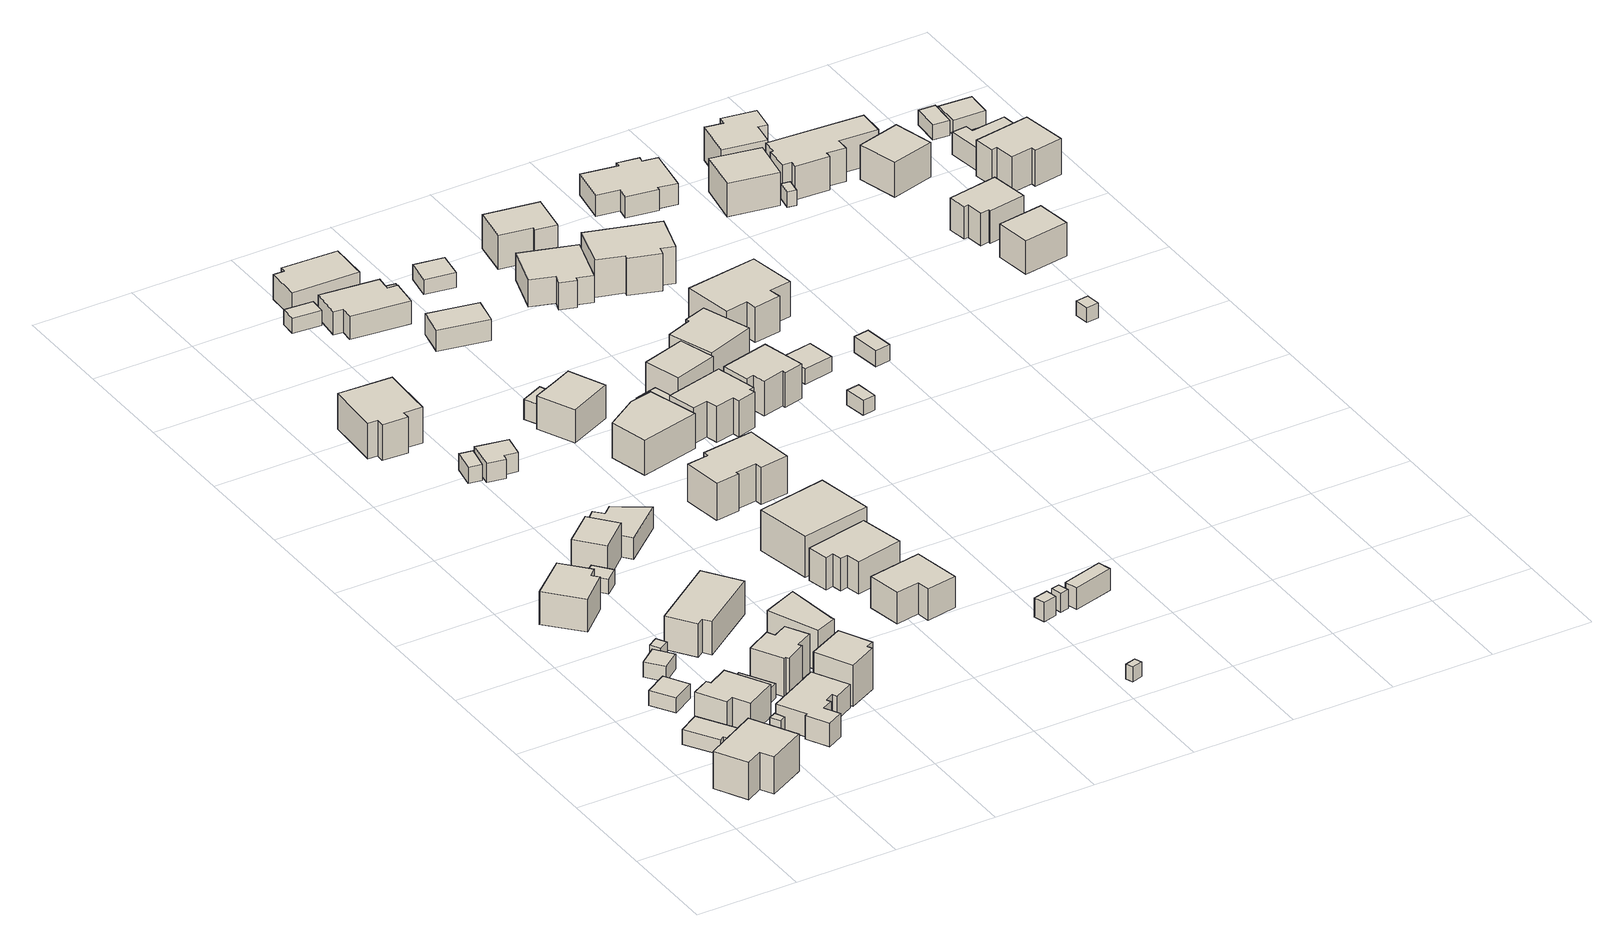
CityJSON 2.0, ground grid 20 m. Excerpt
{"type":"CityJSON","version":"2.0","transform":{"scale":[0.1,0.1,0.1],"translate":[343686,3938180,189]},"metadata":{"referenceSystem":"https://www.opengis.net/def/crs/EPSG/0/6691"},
"CityObjects":{
"building1":{"type":"Building","attributes":{"usage":"411","measuredHeight":9.2,"storeysAboveGround":2,"BuildingIDAttribute.prefecture":"14","BuildingIDAttribute.city":"14151","BuildingDetailAttribute.totalFloorArea":157.25,"BuildingDetailAttribute.buildingFootprintArea":78.62,"BuildingDetailAttribute.buildingStructureType":"601","BuildingDetailAttribute.buildingStructureOrgType":"1","BuildingDetailAttribute.orgUsage":"10","BuildingDetailAttribute.surveyYear":2015},"geometry":[{"type":"Solid","lod":"1","boundaries":[[[[0,1,2,3,4,5]],[[4,6,7,5]],[[3,8,6,4]],[[2,9,8,3]],[[1,10,9,2]],[[0,11,10,1]],[[5,7,11,0]],[[6,8,9,10,11,7]]]]}]},
"building2":{"type":"Building","attributes":{"usage":"411","storeysAboveGround":2,"BuildingIDAttribute.prefecture":"14","BuildingIDAttribute.city":"14151","BuildingDetailAttribute.totalFloorArea":71.81,"BuildingDetailAttribute.buildingFootprintArea":35.9,"BuildingDetailAttribute.buildingStructureType":"601","BuildingDetailAttribute.buildingStructureOrgType":"1","BuildingDetailAttribute.orgUsage":"10","BuildingDetailAttribute.surveyYear":2015},"geometry":[{"type":"Solid","lod":"1","boundaries":[[[[12,13,14,15,16,17]],[[16,18,19,17]],[[15,20,18,16]],[[14,21,20,15]],[[13,22,21,14]],[[12,23,22,13]],[[17,19,23,12]],[[18,20,21,22,23,19]]]]}]},
"building3":{"type":"Building","attributes":{"BuildingIDAttribute.prefecture":"14","BuildingIDAttribute.city":"14151","BuildingDetailAttribute.surveyYear":2015},"geometry":[{"type":"Solid","lod":"1","boundaries":[[[[24,25,26,27]],[[26,28,29,27]],[[25,30,28,26]],[[24,31,30,25]],[[27,29,31,24]],[[28,30,31,29]]]]}]},
"building4":{"type":"Building","attributes":{"usage":"411","measuredHeight":8.4,"storeysAboveGround":2,"BuildingIDAttribute.prefecture":"14","BuildingIDAttribute.city":"14151","BuildingDetailAttribute.totalFloorArea":107.86,"BuildingDetailAttribute.buildingFootprintArea":53.93,"BuildingDetailAttribute.buildingStructureType":"601","BuildingDetailAttribute.buildingStructureOrgType":"1","BuildingDetailAttribute.orgUsage":"10","BuildingDetailAttribute.surveyYear":2015},"geometry":[{"type":"Solid","lod":"1","boundaries":[[[[32,33,34,35,36,37,38,39]],[[38,40,41,39]],[[37,42,40,38]],[[36,43,42,37]],[[35,44,43,36]],[[34,45,44,35]],[[33,46,45,34]],[[32,47,46,33]],[[39,41,47,32]],[[40,42,43,44,45,46,47,41]]]]}]},
"building5":{"type":"Building","attributes":{"BuildingIDAttribute.prefecture":"14","BuildingIDAttribute.city":"14151","BuildingDetailAttribute.surveyYear":2015},"geometry":[{"type":"Solid","lod":"1","boundaries":[[[[48,49,50,51]],[[50,52,53,51]],[[49,54,52,50]],[[48,55,54,49]],[[51,53,55,48]],[[52,54,55,53]]]]}]},
"building6":{"type":"Building","attributes":{"measuredHeight":3.6,"BuildingIDAttribute.prefecture":"14","BuildingIDAttribute.city":"14151","BuildingDetailAttribute.surveyYear":2015},"geometry":[{"type":"Solid","lod":"1","boundaries":[[[[56,57,58,59]],[[58,60,61,59]],[[57,62,60,58]],[[56,63,62,57]],[[59,61,63,56]],[[60,62,63,61]]]]}]},
"building7":{"type":"Building","attributes":{"BuildingIDAttribute.prefecture":"14","BuildingIDAttribute.city":"14151","BuildingDetailAttribute.surveyYear":2015},"geometry":[{"type":"Solid","lod":"1","boundaries":[[[[64,65,66,67]],[[66,68,69,67]],[[65,70,68,66]],[[64,71,70,65]],[[67,69,71,64]],[[68,70,71,69]]]]}]},
"building8":{"type":"Building","attributes":{"usage":"415","measuredHeight":7,"storeysAboveGround":2,"BuildingIDAttribute.prefecture":"14","BuildingIDAttribute.city":"14151","BuildingDetailAttribute.totalFloorArea":110.66,"BuildingDetailAttribute.buildingFootprintArea":55.33,"BuildingDetailAttribute.buildingStructureType":"601","BuildingDetailAttribute.buildingStructureOrgType":"1","BuildingDetailAttribute.orgUsage":"50","BuildingDetailAttribute.surveyYear":2015},"geometry":[{"type":"Solid","lod":"1","boundaries":[[[[72,73,74,75,76,77]],[[76,78,79,77]],[[75,80,78,76]],[[74,81,80,75]],[[73,82,81,74]],[[72,83,82,73]],[[77,79,83,72]],[[78,80,81,82,83,79]]]]}]},
"building9":{"type":"Building","attributes":{"usage":"411","storeysAboveGround":2,"BuildingIDAttribute.prefecture":"14","BuildingIDAttribute.city":"14151","BuildingDetailAttribute.totalFloorArea":50.21,"BuildingDetailAttribute.buildingFootprintArea":25.11,"BuildingDetailAttribute.buildingStructureType":"601","BuildingDetailAttribute.buildingStructureOrgType":"1","BuildingDetailAttribute.orgUsage":"10","BuildingDetailAttribute.surveyYear":2015},"geometry":[{"type":"Solid","lod":"1","boundaries":[[[[84,85,86,87]],[[86,88,89,87]],[[85,90,88,86]],[[84,91,90,85]],[[87,89,91,84]],[[88,90,91,89]]]]}]},
"building10":{"type":"Building","attributes":{"usage":"411","measuredHeight":8.2,"storeysAboveGround":2,"BuildingIDAttribute.prefecture":"14","BuildingIDAttribute.city":"14151","BuildingDetailAttribute.totalFloorArea":175.4,"BuildingDetailAttribute.buildingFootprintArea":87.7,"BuildingDetailAttribute.buildingStructureType":"601","BuildingDetailAttribute.buildingStructureOrgType":"1","BuildingDetailAttribute.orgUsage":"10","BuildingDetailAttribute.surveyYear":2015},"geometry":[{"type":"Solid","lod":"1","boundaries":[[[[92,93,94,95,96,97,98,99,100,101,102,103]],[[102,104,105,103]],[[101,106,104,102]],[[100,107,106,101]],[[99,108,107,100]],[[98,109,108,99]],[[97,110,109,98]],[[96,111,110,97]],[[95,112,111,96]],[[94,113,112,95]],[[93,114,113,94]],[[92,115,114,93]],[[103,105,115,92]],[[104,106,107,108,109,110,111,112,113,114,115,105]]]]}]},
"building11":{"type":"Building","attributes":{"usage":"411","measuredHeight":9.2,"storeysAboveGround":2,"BuildingIDAttribute.prefecture":"14","BuildingIDAttribute.city":"14151","BuildingDetailAttribute.totalFloorArea":101.56,"BuildingDetailAttribute.buildingFootprintArea":50.78,"BuildingDetailAttribute.buildingStructureType":"601","BuildingDetailAttribute.buildingStructureOrgType":"1","BuildingDetailAttribute.orgUsage":"10","BuildingDetailAttribute.surveyYear":2015},"geometry":[{"type":"Solid","lod":"1","boundaries":[[[[116,117,118,119,120,121,122,123,124,125]],[[124,126,127,125]],[[123,128,126,124]],[[122,129,128,123]],[[121,130,129,122]],[[120,131,130,121]],[[119,132,131,120]],[[118,133,132,119]],[[117,134,133,118]],[[116,135,134,117]],[[125,127,135,116]],[[126,128,129,130,131,132,133,134,135,127]]]]}]},
"building12":{"type":"Building","attributes":{"BuildingIDAttribute.prefecture":"14","BuildingIDAttribute.city":"14151","BuildingDetailAttribute.surveyYear":2015},"geometry":[{"type":"Solid","lod":"1","boundaries":[[[[136,137,138,139]],[[138,140,141,139]],[[137,142,140,138]],[[136,143,142,137]],[[139,141,143,136]],[[140,142,143,141]]]]}]},
"building13":{"type":"Building","attributes":{"usage":"411","measuredHeight":8.4,"storeysAboveGround":1,"BuildingIDAttribute.prefecture":"14","BuildingIDAttribute.city":"14151","BuildingDetailAttribute.totalFloorArea":107.44,"BuildingDetailAttribute.buildingFootprintArea":107.44,"BuildingDetailAttribute.buildingStructureType":"601","BuildingDetailAttribute.buildingStructureOrgType":"1","BuildingDetailAttribute.orgUsage":"10","BuildingDetailAttribute.surveyYear":2015},"geometry":[{"type":"Solid","lod":"1","boundaries":[[[[144,145,146,147,148,149]],[[148,150,151,149]],[[147,152,150,148]],[[146,153,152,147]],[[145,154,153,146]],[[144,155,154,145]],[[149,151,155,144]],[[150,152,153,154,155,151]]]]}]},
"building14":{"type":"Building","attributes":{"usage":"411","measuredHeight":9.5,"storeysAboveGround":2,"BuildingIDAttribute.prefecture":"14","BuildingIDAttribute.city":"14151","BuildingDetailAttribute.totalFloorArea":187.34,"BuildingDetailAttribute.buildingFootprintArea":93.67,"BuildingDetailAttribute.buildingStructureType":"601","BuildingDetailAttribute.buildingStructureOrgType":"1","BuildingDetailAttribute.orgUsage":"10","BuildingDetailAttribute.surveyYear":2015},"geometry":[{"type":"Solid","lod":"1","boundaries":[[[[156,157,158,159,160,161]],[[160,162,163,161]],[[159,164,162,160]],[[158,165,164,159]],[[157,166,165,158]],[[156,167,166,157]],[[161,163,167,156]],[[162,164,165,166,167,163]]]]}]},
"building15":{"type":"Building","attributes":{"usage":"411","measuredHeight":7.8,"storeysAboveGround":2,"BuildingIDAttribute.prefecture":"14","BuildingIDAttribute.city":"14151","BuildingDetailAttribute.totalFloorArea":71.33,"BuildingDetailAttribute.buildingFootprintArea":35.66,"BuildingDetailAttribute.buildingStructureType":"601","BuildingDetailAttribute.buildingStructureOrgType":"1","BuildingDetailAttribute.orgUsage":"10","BuildingDetailAttribute.surveyYear":2015},"geometry":[{"type":"Solid","lod":"1","boundaries":[[[[168,169,170,171]],[[170,172,173,171]],[[169,174,172,170]],[[168,175,174,169]],[[171,173,175,168]],[[172,174,175,173]]]]}]},
"building16":{"type":"Building","attributes":{"usage":"411","measuredHeight":9.2,"storeysAboveGround":2,"BuildingIDAttribute.prefecture":"14","BuildingIDAttribute.city":"14151","BuildingDetailAttribute.totalFloorArea":139.34,"BuildingDetailAttribute.buildingFootprintArea":69.67,"BuildingDetailAttribute.buildingStructureType":"601","BuildingDetailAttribute.buildingStructureOrgType":"1","BuildingDetailAttribute.orgUsage":"10","BuildingDetailAttribute.surveyYear":2015},"geometry":[{"type":"Solid","lod":"1","boundaries":[[[[176,177,178,179,180]],[[179,181,182,180]],[[178,183,181,179]],[[177,184,183,178]],[[176,185,184,177]],[[180,182,185,176]],[[181,183,184,185,182]]]]}]},
"building17":{"type":"Building","attributes":{"usage":"413","measuredHeight":7.6,"storeysAboveGround":2,"BuildingIDAttribute.prefecture":"14","BuildingIDAttribute.city":"14151","BuildingDetailAttribute.totalFloorArea":209.09,"BuildingDetailAttribute.buildingFootprintArea":104.55,"BuildingDetailAttribute.buildingStructureType":"601","BuildingDetailAttribute.buildingStructureOrgType":"1","BuildingDetailAttribute.orgUsage":"30","BuildingDetailAttribute.surveyYear":2015},"geometry":[{"type":"Solid","lod":"1","boundaries":[[[[186,187,188,189,190,191,192,193]],[[192,194,195,193]],[[191,196,194,192]],[[190,197,196,191]],[[189,198,197,190]],[[188,199,198,189]],[[187,200,199,188]],[[186,201,200,187]],[[193,195,201,186]],[[194,196,197,198,199,200,201,195]]]]}]},
"building18":{"type":"Building","attributes":{"measuredHeight":3.6,"BuildingIDAttribute.prefecture":"14","BuildingIDAttribute.city":"14151","BuildingDetailAttribute.surveyYear":2015},"geometry":[{"type":"Solid","lod":"1","boundaries":[[[[202,203,204,205]],[[204,206,207,205]],[[203,208,206,204]],[[202,209,208,203]],[[205,207,209,202]],[[206,208,209,207]]]]}]},
"building19":{"type":"Building","attributes":{"usage":"413","measuredHeight":5.6,"storeysAboveGround":2,"BuildingIDAttribute.prefecture":"14","BuildingIDAttribute.city":"14151","BuildingDetailAttribute.totalFloorArea":109.37,"BuildingDetailAttribute.buildingFootprintArea":54.69,"BuildingDetailAttribute.buildingStructureType":"601","BuildingDetailAttribute.buildingStructureOrgType":"1","BuildingDetailAttribute.orgUsage":"30","BuildingDetailAttribute.surveyYear":2015},"geometry":[{"type":"Solid","lod":"1","boundaries":[[[[210,211,212,213,214,215]],[[214,216,217,215]],[[213,218,216,214]],[[212,219,218,213]],[[211,220,219,212]],[[210,221,220,211]],[[215,217,221,210]],[[216,218,219,220,221,217]]]]}]},
"building20":{"type":"Building","attributes":{"usage":"401","measuredHeight":4.1,"storeysAboveGround":1,"BuildingIDAttribute.prefecture":"14","BuildingIDAttribute.city":"14151","BuildingDetailAttribute.totalFloorArea":26.48,"BuildingDetailAttribute.buildingFootprintArea":26.48,"BuildingDetailAttribute.buildingStructureType":"610","BuildingDetailAttribute.buildingStructureOrgType":"2","BuildingDetailAttribute.orgUsage":"61","BuildingDetailAttribute.surveyYear":2015},"geometry":[{"type":"Solid","lod":"1","boundaries":[[[[222,223,224,225,226,227]],[[226,228,229,227]],[[225,230,228,226]],[[224,231,230,225]],[[223,232,231,224]],[[222,233,232,223]],[[227,229,233,222]],[[228,230,231,232,233,229]]]]}]},
"building21":{"type":"Building","attributes":{"usage":"411","measuredHeight":3.5,"storeysAboveGround":2,"BuildingIDAttribute.prefecture":"14","BuildingIDAttribute.city":"14151","BuildingDetailAttribute.totalFloorArea":32.98,"BuildingDetailAttribute.buildingFootprintArea":16.49,"BuildingDetailAttribute.buildingStructureType":"601","BuildingDetailAttribute.buildingStructureOrgType":"1","BuildingDetailAttribute.orgUsage":"10","BuildingDetailAttribute.surveyYear":2015},"geometry":[{"type":"Solid","lod":"1","boundaries":[[[[234,235,236,237]],[[236,238,239,237]],[[235,240,238,236]],[[234,241,240,235]],[[237,239,241,234]],[[238,240,241,239]]]]}]},
"building22":{"type":"Building","attributes":{"usage":"411","measuredHeight":8.7,"storeysAboveGround":2,"BuildingIDAttribute.prefecture":"14","BuildingIDAttribute.city":"14151","BuildingDetailAttribute.totalFloorArea":126.99,"BuildingDetailAttribute.buildingFootprintArea":63.5,"BuildingDetailAttribute.buildingStructureType":"601","BuildingDetailAttribute.buildingStructureOrgType":"1","BuildingDetailAttribute.orgUsage":"10","BuildingDetailAttribute.surveyYear":2015},"geometry":[{"type":"Solid","lod":"1","boundaries":[[[[242,243,244,245,246,247]],[[246,248,249,247]],[[245,250,248,246]],[[244,251,250,245]],[[243,252,251,244]],[[242,253,252,243]],[[247,249,253,242]],[[248,250,251,252,253,249]]]]}]},
"building23":{"type":"Building","attributes":{"usage":"413","measuredHeight":9,"storeysAboveGround":2,"BuildingIDAttribute.prefecture":"14","BuildingIDAttribute.city":"14151","BuildingDetailAttribute.totalFloorArea":261.97,"BuildingDetailAttribute.buildingFootprintArea":130.98,"BuildingDetailAttribute.buildingStructureType":"601","BuildingDetailAttribute.buildingStructureOrgType":"1","BuildingDetailAttribute.orgUsage":"30","BuildingDetailAttribute.surveyYear":2015},"geometry":[{"type":"Solid","lod":"1","boundaries":[[[[254,255,256,257,258,259,260,261]],[[260,262,263,261]],[[259,264,262,260]],[[258,265,264,259]],[[257,266,265,258]],[[256,267,266,257]],[[255,268,267,256]],[[254,269,268,255]],[[261,263,269,254]],[[262,264,265,266,267,268,269,263]]]]}]},
"building24":{"type":"Building","attributes":{"measuredHeight":7.1,"BuildingIDAttribute.prefecture":"14","BuildingIDAttribute.city":"14151","BuildingDetailAttribute.surveyYear":2015},"geometry":[{"type":"Solid","lod":"1","boundaries":[[[[270,271,272,273]],[[272,274,275,273]],[[271,276,274,272]],[[270,277,276,271]],[[273,275,277,270]],[[274,276,277,275]]]]}]},
"building25":{"type":"Building","attributes":{"usage":"413","measuredHeight":8.6,"storeysAboveGround":2,"BuildingIDAttribute.prefecture":"14","BuildingIDAttribute.city":"14151","BuildingDetailAttribute.totalFloorArea":228.75,"BuildingDetailAttribute.buildingFootprintArea":114.37,"BuildingDetailAttribute.buildingStructureType":"610","BuildingDetailAttribute.buildingStructureOrgType":"2","BuildingDetailAttribute.orgUsage":"30","BuildingDetailAttribute.surveyYear":2015},"geometry":[{"type":"Solid","lod":"1","boundaries":[[[[278,279,280,281]],[[280,282,283,281]],[[279,284,282,280]],[[278,285,284,279]],[[281,283,285,278]],[[282,284,285,283]]]]}]},
"building26":{"type":"Building","attributes":{"name":"141","usage":"421","measuredHeight":7.3,"storeysAboveGround":2,"BuildingIDAttribute.prefecture":"14","BuildingIDAttribute.city":"14151","BuildingDetailAttribute.totalFloorArea":105.28,"BuildingDetailAttribute.buildingFootprintArea":52.64,"BuildingDetailAttribute.buildingStructureType":"601","BuildingDetailAttribute.buildingStructureOrgType":"1","BuildingDetailAttribute.orgUsage":"120","BuildingDetailAttribute.surveyYear":2015},"geometry":[{"type":"Solid","lod":"1","boundaries":[[[[286,287,288,289,290,291]],[[290,292,293,291]],[[289,294,292,290]],[[288,295,294,289]],[[287,296,295,288]],[[286,297,296,287]],[[291,293,297,286]],[[292,294,295,296,297,293]]]]}]},
"building27":{"type":"Building","attributes":{"usage":"411","measuredHeight":5.6,"storeysAboveGround":2,"BuildingIDAttribute.prefecture":"14","BuildingIDAttribute.city":"14151","BuildingDetailAttribute.totalFloorArea":148.35,"BuildingDetailAttribute.buildingFootprintArea":74.17,"BuildingDetailAttribute.buildingStructureType":"601","BuildingDetailAttribute.buildingStructureOrgType":"1","BuildingDetailAttribute.orgUsage":"10","BuildingDetailAttribute.surveyYear":2015},"geometry":[{"type":"Solid","lod":"1","boundaries":[[[[298,299,300,301,302,303,304,305]],[[304,306,307,305]],[[303,308,306,304]],[[302,309,308,303]],[[301,310,309,302]],[[300,311,310,301]],[[299,312,311,300]],[[298,313,312,299]],[[305,307,313,298]],[[306,308,309,310,311,312,313,307]]]]}]},
"building28":{"type":"Building","attributes":{"usage":"411","measuredHeight":7.5,"storeysAboveGround":2,"BuildingIDAttribute.prefecture":"14","BuildingIDAttribute.city":"14151","BuildingDetailAttribute.totalFloorArea":142.18,"BuildingDetailAttribute.buildingFootprintArea":71.09,"BuildingDetailAttribute.buildingStructureType":"601","BuildingDetailAttribute.buildingStructureOrgType":"1","BuildingDetailAttribute.orgUsage":"10","BuildingDetailAttribute.surveyYear":2015},"geometry":[{"type":"Solid","lod":"1","boundaries":[[[[314,315,316,317,318,319]],[[318,320,321,319]],[[317,322,320,318]],[[316,323,322,317]],[[315,324,323,316]],[[314,325,324,315]],[[319,321,325,314]],[[320,322,323,324,325,321]]]]}]},
"building29":{"type":"Building","attributes":{"usage":"413","measuredHeight":8.9,"storeysAboveGround":2,"BuildingIDAttribute.prefecture":"14","BuildingIDAttribute.city":"14151","BuildingDetailAttribute.totalFloorArea":185.12,"BuildingDetailAttribute.buildingFootprintArea":92.56,"BuildingDetailAttribute.buildingStructureType":"610","BuildingDetailAttribute.buildingStructureOrgType":"2","BuildingDetailAttribute.orgUsage":"30","BuildingDetailAttribute.surveyYear":2015},"geometry":[{"type":"Solid","lod":"1","boundaries":[[[[326,327,328,329,330,331,332,333,334,335]],[[334,336,337,335]],[[333,338,336,334]],[[332,339,338,333]],[[331,340,339,332]],[[330,341,340,331]],[[329,342,341,330]],[[328,343,342,329]],[[327,344,343,328]],[[326,345,344,327]],[[335,337,345,326]],[[336,338,339,340,341,342,343,344,345,337]]]]}]},
"building30":{"type":"Building","attributes":{"usage":"413","measuredHeight":9.4,"storeysAboveGround":2,"BuildingIDAttribute.prefecture":"14","BuildingIDAttribute.city":"14151","BuildingDetailAttribute.totalFloorArea":164.41,"BuildingDetailAttribute.buildingFootprintArea":82.2,"BuildingDetailAttribute.buildingStructureType":"601","BuildingDetailAttribute.buildingStructureOrgType":"1","BuildingDetailAttribute.orgUsage":"30","BuildingDetailAttribute.surveyYear":2015},"geometry":[{"type":"Solid","lod":"1","boundaries":[[[[346,347,348,349,350]],[[349,351,352,350]],[[348,353,351,349]],[[347,354,353,348]],[[346,355,354,347]],[[350,352,355,346]],[[351,353,354,355,352]]]]}]},
"building31":{"type":"Building","attributes":{"BuildingIDAttribute.prefecture":"14","BuildingIDAttribute.city":"14151","BuildingDetailAttribute.surveyYear":2015},"geometry":[{"type":"Solid","lod":"1","boundaries":[[[[356,357,358,359]],[[358,360,361,359]],[[357,362,360,358]],[[356,363,362,357]],[[359,361,363,356]],[[360,362,363,361]]]]}]},
"building32":{"type":"Building","attributes":{"usage":"413","measuredHeight":4.6,"storeysAboveGround":1,"BuildingIDAttribute.prefecture":"14","BuildingIDAttribute.city":"14151","BuildingDetailAttribute.totalFloorArea":45.68,"BuildingDetailAttribute.buildingFootprintArea":45.68,"BuildingDetailAttribute.buildingStructureType":"601","BuildingDetailAttribute.buildingStructureOrgType":"1","BuildingDetailAttribute.orgUsage":"30","BuildingDetailAttribute.surveyYear":2015},"geometry":[{"type":"Solid","lod":"1","boundaries":[[[[364,365,366,367]],[[366,368,369,367]],[[365,370,368,366]],[[364,371,370,365]],[[367,369,371,364]],[[368,370,371,369]]]]}]},
"building33":{"type":"Building","attributes":{"BuildingIDAttribute.prefecture":"14","BuildingIDAttribute.city":"14151","BuildingDetailAttribute.surveyYear":2015},"geometry":[{"type":"Solid","lod":"1","boundaries":[[[[372,373,374,375]],[[374,376,377,375]],[[373,378,376,374]],[[372,379,378,373]],[[375,377,379,372]],[[376,378,379,377]]]]}]},
"building34":{"type":"Building","attributes":{"measuredHeight":4.3,"BuildingIDAttribute.prefecture":"14","BuildingIDAttribute.city":"14151","BuildingDetailAttribute.surveyYear":2015},"geometry":[{"type":"Solid","lod":"1","boundaries":[[[[380,381,382,383]],[[382,384,385,383]],[[381,386,384,382]],[[380,387,386,381]],[[383,385,387,380]],[[384,386,387,385]]]]}]},
"building35":{"type":"Building","attributes":{"usage":"411","measuredHeight":4.2,"storeysAboveGround":2,"BuildingIDAttribute.prefecture":"14","BuildingIDAttribute.city":"14151","BuildingDetailAttribute.totalFloorArea":51.4,"BuildingDetailAttribute.buildingFootprintArea":25.7,"BuildingDetailAttribute.buildingStructureType":"601","BuildingDetailAttribute.buildingStructureOrgType":"1","BuildingDetailAttribute.orgUsage":"10","BuildingDetailAttribute.surveyYear":2015},"geometry":[{"type":"Solid","lod":"1","boundaries":[[[[388,389,390,391]],[[390,392,393,391]],[[389,394,392,390]],[[388,395,394,389]],[[391,393,395,388]],[[392,394,395,393]]]]}]},
"building36":{"type":"Building","attributes":{"measuredHeight":3.9,"BuildingIDAttribute.prefecture":"14","BuildingIDAttribute.city":"14151","BuildingDetailAttribute.surveyYear":2015},"geometry":[{"type":"Solid","lod":"1","boundaries":[[[[396,397,398,399]],[[398,400,401,399]],[[397,402,400,398]],[[396,403,402,397]],[[399,401,403,396]],[[400,402,403,401]]]]}]},
"building37":{"type":"Building","attributes":{"usage":"411","measuredHeight":8.4,"storeysAboveGround":2,"BuildingIDAttribute.prefecture":"14","BuildingIDAttribute.city":"14151","BuildingDetailAttribute.totalFloorArea":135.74,"BuildingDetailAttribute.buildingFootprintArea":67.87,"BuildingDetailAttribute.buildingStructureType":"601","BuildingDetailAttribute.buildingStructureOrgType":"1","BuildingDetailAttribute.orgUsage":"10","BuildingDetailAttribute.surveyYear":2015},"geometry":[{"type":"Solid","lod":"1","boundaries":[[[[404,405,406,407,408,409,410,411,412,413]],[[412,414,415,413]],[[411,416,414,412]],[[410,417,416,411]],[[409,418,417,410]],[[408,419,418,409]],[[407,420,419,408]],[[406,421,420,407]],[[405,422,421,406]],[[404,423,422,405]],[[413,415,423,404]],[[414,416,417,418,419,420,421,422,423,415]]]]}]},
"building38":{"type":"Building","attributes":{"BuildingIDAttribute.prefecture":"14","BuildingIDAttribute.city":"14151","BuildingDetailAttribute.surveyYear":2015},"geometry":[{"type":"Solid","lod":"1","boundaries":[[[[424,425,426,427]],[[426,428,429,427]],[[425,430,428,426]],[[424,431,430,425]],[[427,429,431,424]],[[428,430,431,429]]]]}]},
"building39":{"type":"Building","attributes":{"measuredHeight":4.6,"BuildingIDAttribute.prefecture":"14","BuildingIDAttribute.city":"14151","BuildingDetailAttribute.surveyYear":2015},"geometry":[{"type":"Solid","lod":"1","boundaries":[[[[432,433,434,435]],[[434,436,437,435]],[[433,438,436,434]],[[432,439,438,433]],[[435,437,439,432]],[[436,438,439,437]]]]}]},
"building40":{"type":"Building","attributes":{"usage":"411","measuredHeight":7.7,"storeysAboveGround":2,"BuildingIDAttribute.prefecture":"14","BuildingIDAttribute.city":"14151","BuildingDetailAttribute.totalFloorArea":98.73,"BuildingDetailAttribute.buildingFootprintArea":49.36,"BuildingDetailAttribute.buildingStructureType":"601","BuildingDetailAttribute.buildingStructureOrgType":"1","BuildingDetailAttribute.orgUsage":"10","BuildingDetailAttribute.surveyYear":2015},"geometry":[{"type":"Solid","lod":"1","boundaries":[[[[440,441,442,443]],[[442,444,445,443]],[[441,446,444,442]],[[440,447,446,441]],[[443,445,447,440]],[[444,446,447,445]]]]}]},
"building41":{"type":"Building","attributes":{"BuildingIDAttribute.prefecture":"14","BuildingIDAttribute.city":"14151","BuildingDetailAttribute.surveyYear":2015},"geometry":[{"type":"Solid","lod":"1","boundaries":[[[[448,449,450,451,452,453]],[[452,454,455,453]],[[451,456,454,452]],[[450,457,456,451]],[[449,458,457,450]],[[448,459,458,449]],[[453,455,459,448]],[[454,456,457,458,459,455]]]]}]},
"building42":{"type":"Building","attributes":{"usage":"411","measuredHeight":8.1,"storeysAboveGround":2,"BuildingIDAttribute.prefecture":"14","BuildingIDAttribute.city":"14151","BuildingDetailAttribute.totalFloorArea":114.45,"BuildingDetailAttribute.buildingFootprintArea":57.22,"BuildingDetailAttribute.buildingStructureType":"601","BuildingDetailAttribute.buildingStructureOrgType":"1","BuildingDetailAttribute.orgUsage":"10","BuildingDetailAttribute.surveyYear":2015},"geometry":[{"type":"Solid","lod":"1","boundaries":[[[[460,461,462,463,464,465,466,467]],[[466,468,469,467]],[[465,470,468,466]],[[464,471,470,465]],[[463,472,471,464]],[[462,473,472,463]],[[461,474,473,462]],[[460,475,474,461]],[[467,469,475,460]],[[468,470,471,472,473,474,475,469]]]]}]},
"building43":{"type":"Building","attributes":{"usage":"411","measuredHeight":8,"storeysAboveGround":2,"BuildingIDAttribute.prefecture":"14","BuildingIDAttribute.city":"14151","BuildingDetailAttribute.totalFloorArea":187.99,"BuildingDetailAttribute.buildingFootprintArea":94,"BuildingDetailAttribute.buildingStructureType":"601","BuildingDetailAttribute.buildingStructureOrgType":"1","BuildingDetailAttribute.orgUsage":"10","BuildingDetailAttribute.surveyYear":2015},"geometry":[{"type":"Solid","lod":"1","boundaries":[[[[476,477,478,479,480,481,482,483]],[[482,484,485,483]],[[481,486,484,482]],[[480,487,486,481]],[[479,488,487,480]],[[478,489,488,479]],[[477,490,489,478]],[[476,491,490,477]],[[483,485,491,476]],[[484,486,487,488,489,490,491,485]]]]}]},
"building44":{"type":"Building","attributes":{"usage":"413","measuredHeight":8,"storeysAboveGround":2,"BuildingIDAttribute.prefecture":"14","BuildingIDAttribute.city":"14151","BuildingDetailAttribute.totalFloorArea":140.64,"BuildingDetailAttribute.buildingFootprintArea":70.32,"BuildingDetailAttribute.buildingStructureType":"601","BuildingDetailAttribute.buildingStructureOrgType":"1","BuildingDetailAttribute.orgUsage":"30","BuildingDetailAttribute.surveyYear":2015},"geometry":[{"type":"Solid","lod":"1","boundaries":[[[[492,493,494,495,496,497]],[[496,498,499,497]],[[495,500,498,496]],[[494,501,500,495]],[[493,502,501,494]],[[492,503,502,493]],[[497,499,503,492]],[[498,500,501,502,503,499]]]]}]},
"building45":{"type":"Building","attributes":{"usage":"411","measuredHeight":8.6,"storeysAboveGround":2,"BuildingIDAttribute.prefecture":"14","BuildingIDAttribute.city":"14151","BuildingDetailAttribute.totalFloorArea":139.34,"BuildingDetailAttribute.buildingFootprintArea":69.67,"BuildingDetailAttribute.buildingStructureType":"601","BuildingDetailAttribute.buildingStructureOrgType":"1","BuildingDetailAttribute.orgUsage":"10","BuildingDetailAttribute.surveyYear":2015},"geometry":[{"type":"Solid","lod":"1","boundaries":[[[[504,505,506,507,508,509]],[[508,510,511,509]],[[507,512,510,508]],[[506,513,512,507]],[[505,514,513,506]],[[504,515,514,505]],[[509,511,515,504]],[[510,512,513,514,515,511]]]]}]},
"building46":{"type":"Building","attributes":{"BuildingIDAttribute.prefecture":"14","BuildingIDAttribute.city":"14151","BuildingDetailAttribute.surveyYear":2015},"geometry":[{"type":"Solid","lod":"1","boundaries":[[[[516,517,518,519]],[[518,520,521,519]],[[517,522,520,518]],[[516,523,522,517]],[[519,521,523,516]],[[520,522,523,521]]]]}]},
"building47":{"type":"Building","attributes":{"usage":"411","measuredHeight":3.3,"storeysAboveGround":1,"BuildingIDAttribute.prefecture":"14","BuildingIDAttribute.city":"14151","BuildingDetailAttribute.totalFloorArea":28.61,"BuildingDetailAttribute.buildingFootprintArea":28.61,"BuildingDetailAttribute.buildingStructureType":"601","BuildingDetailAttribute.buildingStructureOrgType":"1","BuildingDetailAttribute.orgUsage":"10","BuildingDetailAttribute.surveyYear":2015},"geometry":[{"type":"Solid","lod":"1","boundaries":[[[[524,525,526,527]],[[526,528,529,527]],[[525,530,528,526]],[[524,531,530,525]],[[527,529,531,524]],[[528,530,531,529]]]]}]},
"building48":{"type":"Building","attributes":{"usage":"411","measuredHeight":8.3,"storeysAboveGround":2,"BuildingIDAttribute.prefecture":"14","BuildingIDAttribute.city":"14151","BuildingDetailAttribute.totalFloorArea":227.64,"BuildingDetailAttribute.buildingFootprintArea":113.82,"BuildingDetailAttribute.buildingStructureType":"601","BuildingDetailAttribute.buildingStructureOrgType":"1","BuildingDetailAttribute.orgUsage":"10","BuildingDetailAttribute.surveyYear":2015},"geometry":[{"type":"Solid","lod":"1","boundaries":[[[[532,533,534,535,536,537,538,539]],[[538,540,541,539]],[[537,542,540,538]],[[536,543,542,537]],[[535,544,543,536]],[[534,545,544,535]],[[533,546,545,534]],[[532,547,546,533]],[[539,541,547,532]],[[540,542,543,544,545,546,547,541]]]]}]},
"building49":{"type":"Building","attributes":{"usage":"411","measuredHeight":8.4,"storeysAboveGround":2,"BuildingIDAttribute.prefecture":"14","BuildingIDAttribute.city":"14151","BuildingDetailAttribute.totalFloorArea":258.9,"BuildingDetailAttribute.buildingFootprintArea":129.45,"BuildingDetailAttribute.buildingStructureType":"601","BuildingDetailAttribute.buildingStructureOrgType":"1","BuildingDetailAttribute.orgUsage":"10","BuildingDetailAttribute.surveyYear":2015},"geometry":[{"type":"Solid","lod":"1","boundaries":[[[[548,549,550,551,552,553,554,555]],[[554,556,557,555]],[[553,558,556,554]],[[552,559,558,553]],[[551,560,559,552]],[[550,561,560,551]],[[549,562,561,550]],[[548,563,562,549]],[[555,557,563,548]],[[556,558,559,560,561,562,563,557]]]]}]},
"building50":{"type":"Building","attributes":{"measuredHeight":3.6,"BuildingIDAttribute.prefecture":"14","BuildingIDAttribute.city":"14151","BuildingDetailAttribute.surveyYear":2015},"geometry":[{"type":"Solid","lod":"1","boundaries":[[[[564,565,566,567]],[[566,568,569,567]],[[565,570,568,566]],[[564,571,570,565]],[[567,569,571,564]],[[568,570,571,569]]]]}]},
"building51":{"type":"Building","attributes":{"usage":"411","measuredHeight":5.1,"storeysAboveGround":2,"BuildingIDAttribute.prefecture":"14","BuildingIDAttribute.city":"14151","BuildingDetailAttribute.totalFloorArea":184.28,"BuildingDetailAttribute.buildingFootprintArea":92.14,"BuildingDetailAttribute.buildingStructureType":"601","BuildingDetailAttribute.buildingStructureOrgType":"1","BuildingDetailAttribute.orgUsage":"10","BuildingDetailAttribute.surveyYear":2015},"geometry":[{"type":"Solid","lod":"1","boundaries":[[[[572,573,574,575,576,577,578,579,580,581,582,583]],[[582,584,585,583]],[[581,586,584,582]],[[580,587,586,581]],[[579,588,587,580]],[[578,589,588,579]],[[577,590,589,578]],[[576,591,590,577]],[[575,592,591,576]],[[574,593,592,575]],[[573,594,593,574]],[[572,595,594,573]],[[583,585,595,572]],[[584,586,587,588,589,590,591,592,593,594,595,585]]]]}]},
"building52":{"type":"Building","attributes":{"usage":"413","measuredHeight":8.2,"storeysAboveGround":2,"BuildingIDAttribute.prefecture":"14","BuildingIDAttribute.city":"14151","BuildingDetailAttribute.totalFloorArea":118.38,"BuildingDetailAttribute.buildingFootprintArea":59.19,"BuildingDetailAttribute.buildingStructureType":"601","BuildingDetailAttribute.buildingStructureOrgType":"1","BuildingDetailAttribute.orgUsage":"30","BuildingDetailAttribute.surveyYear":2015},"geometry":[{"type":"Solid","lod":"1","boundaries":[[[[596,597,598,599]],[[598,600,601,599]],[[597,602,600,598]],[[596,603,602,597]],[[599,601,603,596]],[[600,602,603,601]]]]}]},
"building53":{"type":"Building","attributes":{"measuredHeight":3.3,"BuildingIDAttribute.prefecture":"14","BuildingIDAttribute.city":"14151","BuildingDetailAttribute.surveyYear":2015},"geometry":[{"type":"Solid","lod":"1","boundaries":[[[[604,605,606,607]],[[606,608,609,607]],[[605,610,608,606]],[[604,611,610,605]],[[607,609,611,604]],[[608,610,611,609]]]]}]},
"building54":{"type":"Building","attributes":{"usage":"411","measuredHeight":7.3,"storeysAboveGround":2,"BuildingIDAttribute.prefecture":"14","BuildingIDAttribute.city":"14151","BuildingDetailAttribute.totalFloorArea":117.05,"BuildingDetailAttribute.buildingFootprintArea":58.53,"BuildingDetailAttribute.buildingStructureType":"601","BuildingDetailAttribute.buildingStructureOrgType":"1","BuildingDetailAttribute.orgUsage":"10","BuildingDetailAttribute.surveyYear":2015},"geometry":[{"type":"Solid","lod":"1","boundaries":[[[[612,613,614,615,616,617,618,619]],[[618,620,621,619]],[[617,622,620,618]],[[616,623,622,617]],[[615,624,623,616]],[[614,625,624,615]],[[613,626,625,614]],[[612,627,626,613]],[[619,621,627,612]],[[620,622,623,624,625,626,627,621]]]]}]},
"building55":{"type":"Building","attributes":{"BuildingIDAttribute.prefecture":"14","BuildingIDAttribute.city":"14151","BuildingDetailAttribute.surveyYear":2015},"geometry":[{"type":"Solid","lod":"1","boundaries":[[[[628,629,630,631]],[[630,632,633,631]],[[629,634,632,630]],[[628,635,634,629]],[[631,633,635,628]],[[632,634,635,633]]]]}]},
"building56":{"type":"Building","attributes":{"usage":"411","measuredHeight":7.4,"storeysAboveGround":2,"BuildingIDAttribute.prefecture":"14","BuildingIDAttribute.city":"14151","BuildingDetailAttribute.totalFloorArea":237.86,"BuildingDetailAttribute.buildingFootprintArea":118.93,"BuildingDetailAttribute.buildingStructureType":"601","BuildingDetailAttribute.buildingStructureOrgType":"1","BuildingDetailAttribute.orgUsage":"10","BuildingDetailAttribute.surveyYear":2015},"geometry":[{"type":"Solid","lod":"1","boundaries":[[[[636,637,638,639,640,641,642,643,644,645,646,647]],[[646,648,649,647]],[[645,650,648,646]],[[644,651,650,645]],[[643,652,651,644]],[[642,653,652,643]],[[641,654,653,642]],[[640,655,654,641]],[[639,656,655,640]],[[638,657,656,639]],[[637,658,657,638]],[[636,659,658,637]],[[647,649,659,636]],[[648,650,651,652,653,654,655,656,657,658,659,649]]]]}]},
"building57":{"type":"Building","attributes":{"usage":"411","measuredHeight":7.4,"storeysAboveGround":2,"BuildingIDAttribute.prefecture":"14","BuildingIDAttribute.city":"14151","BuildingDetailAttribute.totalFloorArea":91.16,"BuildingDetailAttribute.buildingFootprintArea":45.58,"BuildingDetailAttribute.buildingStructureType":"610","BuildingDetailAttribute.buildingStructureOrgType":"2","BuildingDetailAttribute.orgUsage":"10","BuildingDetailAttribute.surveyYear":2015},"geometry":[{"type":"Solid","lod":"1","boundaries":[[[[660,661,662,663]],[[662,664,665,663]],[[661,666,664,662]],[[660,667,666,661]],[[663,665,667,660]],[[664,666,667,665]]]]}]},
"building58":{"type":"Building","attributes":{"usage":"411","measuredHeight":8.1,"storeysAboveGround":2,"BuildingIDAttribute.prefecture":"14","BuildingIDAttribute.city":"14151","BuildingDetailAttribute.totalFloorArea":76.2,"BuildingDetailAttribute.buildingFootprintArea":38.1,"BuildingDetailAttribute.buildingStructureType":"601","BuildingDetailAttribute.buildingStructureOrgType":"1","BuildingDetailAttribute.orgUsage":"10","BuildingDetailAttribute.surveyYear":2015},"geometry":[{"type":"Solid","lod":"1","boundaries":[[[[668,669,670,671,672,673,674,675]],[[674,676,677,675]],[[673,678,676,674]],[[672,679,678,673]],[[671,680,679,672]],[[670,681,680,671]],[[669,682,681,670]],[[668,683,682,669]],[[675,677,683,668]],[[676,678,679,680,681,682,683,677]]]]}]},
"building59":{"type":"Building","attributes":{"usage":"411","measuredHeight":8,"storeysAboveGround":2,"BuildingIDAttribute.prefecture":"14","BuildingIDAttribute.city":"14151","BuildingDetailAttribute.totalFloorArea":102.19,"BuildingDetailAttribute.buildingFootprintArea":51.09,"BuildingDetailAttribute.buildingStructureType":"601","BuildingDetailAttribute.buildingStructureOrgType":"1","BuildingDetailAttribute.orgUsage":"10","BuildingDetailAttribute.surveyYear":2015},"geometry":[{"type":"Solid","lod":"1","boundaries":[[[[684,685,686,687]],[[686,688,689,687]],[[685,690,688,686]],[[684,691,690,685]],[[687,689,691,684]],[[688,690,691,689]]]]}]},
"building60":{"type":"Building","attributes":{"usage":"411","measuredHeight":8.2,"storeysAboveGround":2,"BuildingIDAttribute.prefecture":"14","BuildingIDAttribute.city":"14151","BuildingDetailAttribute.totalFloorArea":131.34,"BuildingDetailAttribute.buildingFootprintArea":65.67,"BuildingDetailAttribute.buildingStructureType":"601","BuildingDetailAttribute.buildingStructureOrgType":"1","BuildingDetailAttribute.orgUsage":"10","BuildingDetailAttribute.surveyYear":2015},"geometry":[{"type":"Solid","lod":"1","boundaries":[[[[692,693,694,695,696,697,698,699]],[[698,700,701,699]],[[697,702,700,698]],[[696,703,702,697]],[[695,704,703,696]],[[694,705,704,695]],[[693,706,705,694]],[[692,707,706,693]],[[699,701,707,692]],[[700,702,703,704,705,706,707,701]]]]}]},
"building61":{"type":"Building","attributes":{"BuildingIDAttribute.prefecture":"14","BuildingIDAttribute.city":"14151","BuildingDetailAttribute.surveyYear":2015},"geometry":[{"type":"Solid","lod":"1","boundaries":[[[[708,709,710,711]],[[710,712,713,711]],[[709,714,712,710]],[[708,715,714,709]],[[711,713,715,708]],[[712,714,715,713]]]]}]},
"building62":{"type":"Building","attributes":{"usage":"451","measuredHeight":6,"storeysAboveGround":1,"BuildingIDAttribute.prefecture":"14","BuildingIDAttribute.city":"14151","BuildingDetailAttribute.totalFloorArea":43.12,"BuildingDetailAttribute.buildingFootprintArea":43.12,"BuildingDetailAttribute.buildingStructureType":"601","BuildingDetailAttribute.buildingStructureOrgType":"1","BuildingDetailAttribute.orgUsage":"200","BuildingDetailAttribute.surveyYear":2015},"geometry":[{"type":"Solid","lod":"1","boundaries":[[[[716,717,718,719,720,721]],[[720,722,723,721]],[[719,724,722,720]],[[718,725,724,719]],[[717,726,725,718]],[[716,727,726,717]],[[721,723,727,716]],[[722,724,725,726,727,723]]]]}]},
"building63":{"type":"Building","attributes":{"usage":"411","measuredHeight":3.4,"storeysAboveGround":1,"BuildingIDAttribute.prefecture":"14","BuildingIDAttribute.city":"14151","BuildingDetailAttribute.totalFloorArea":26.65,"BuildingDetailAttribute.buildingFootprintArea":26.65,"BuildingDetailAttribute.buildingStructureType":"601","BuildingDetailAttribute.buildingStructureOrgType":"1","BuildingDetailAttribute.orgUsage":"10","BuildingDetailAttribute.surveyYear":2015},"geometry":[{"type":"Solid","lod":"1","boundaries":[[[[728,729,730,731,732]],[[731,733,734,732]],[[730,735,733,731]],[[729,736,735,730]],[[728,737,736,729]],[[732,734,737,728]],[[733,735,736,737,734]]]]}]}
},
"vertices":[
[44,29,32],[10,92,32],[117,151,32],[165,62,32],[91,22,32],[77,47,32],[91,22,108],[77,47,108],[165,62,108],[117,151,108],[10,92,108],[44,29,108],
[123,194,32],[91,174,32],[86,183,32],[77,177,32],[38,240,32],[79,265,32],[38,240,62],[79,265,62],[77,177,62],[86,183,62],[91,174,62],[123,194,62],
[99,405,31],[126,359,31],[82,332,31],[54,377,31],[82,332,61],[54,377,61],[126,359,61],[99,405,61],
[124,302,31],[129,294,31],[169,316,31],[214,236,31],[153,202,31],[135,234,31],[121,227,31],[89,283,31],[121,227,98],[89,283,98],[135,234,98],[153,202,98],[214,236,98],[169,316,98],[129,294,98],[124,302,98],
[201,202,32],[210,183,32],[197,176,32],[187,195,32],[197,176,62],[187,195,62],[210,183,62],[201,202,62],
[127,485,32],[153,450,32],[118,424,32],[92,458,32],[118,424,63],[92,458,63],[153,450,63],[127,485,63],
[149,510,33],[160,491,33],[140,479,33],[129,498,33],[140,479,63],[129,498,63],[160,491,63],[149,510,63],
[147,710,29],[132,696,29],[143,684,29],[87,634,29],[29,698,29],[102,761,29],[29,698,96],[102,761,96],[87,634,96],[143,684,96],[132,696,96],[147,710,96],
[218,349,29],[254,286,29],[212,261,29],[175,325,29],[212,261,59],[175,325,59],[254,286,59],[218,349,59],
[308,171,30],[303,180,30],[286,170,30],[290,162,30],[269,151,30],[285,121,30],[252,104,30],[229,147,30],[235,150,30],[205,205,30],[310,261,30],[347,192,30],[310,261,78],[347,192,78],[205,205,78],[235,150,78],[229,147,78],[252,104,78],[285,121,78],[269,151,78],[290,162,78],[286,170,78],[303,180,78],[308,171,78],
[313,308,29],[317,301,29],[276,278,29],[273,284,29],[269,282,29],[237,342,29],[287,370,29],[295,355,29],[323,370,29],[347,326,29],[323,370,107],[347,326,107],[295,355,107],[287,370,107],[237,342,107],[269,282,107],[273,284,107],[276,278,107],[317,301,107],[313,308,107],
[182,720,28],[154,754,28],[180,775,28],[207,741,28],[180,775,58],[207,741,58],[154,754,58],[182,720,58],
[222,477,28],[209,468,28],[172,520,28],[300,612,28],[348,544,28],[233,462,28],[348,544,96],[233,462,96],[300,612,96],[172,520,96],[209,468,96],[222,477,96],
[319,268,28],[391,304,28],[422,242,28],[407,235,28],[412,225,28],[355,196,28],[412,225,112],[355,196,112],[407,235,112],[422,242,112],[391,304,112],[319,268,112],
[220,861,26],[262,811,26],[204,760,26],[161,810,26],[204,760,97],[161,810,97],[262,811,97],[220,861,97],
[321,424,28],[390,454,28],[403,348,28],[406,342,28],[363,324,28],[406,342,110],[363,324,110],[403,348,110],[390,454,110],[321,424,110],
[123,1288,25],[72,1290,25],[73,1306,25],[54,1307,25],[59,1416,25],[166,1411,25],[161,1302,25],[124,1303,25],[161,1302,98],[124,1303,98],[166,1411,98],[59,1416,98],[54,1307,98],[73,1306,98],[72,1290,98],[123,1288,98],
[193,1188,28],[184,1142,28],[158,1147,28],[167,1193,28],[158,1147,61],[167,1193,61],[184,1142,61],[193,1188,61],
[222,869,24],[262,907,24],[278,890,24],[295,905,24],[359,865,24],[279,798,24],[359,865,68],[279,798,68],[295,905,68],[278,890,68],[262,907,68],[222,869,68],
[226,1132,24],[190,1138,24],[200,1195,24],[263,1184,24],[255,1140,24],[229,1144,24],[255,1140,63],[229,1144,63],[263,1184,63],[200,1195,63],[190,1138,63],[226,1132,63],
[209,1715,23],[152,1719,23],[154,1751,23],[211,1747,23],[154,1751,54],[211,1747,54],[152,1719,54],[209,1715,54],
[613,405,16],[566,397,16],[554,465,16],[661,484,16],[678,390,16],[617,379,16],[678,390,80],[617,379,80],[661,484,80],[554,465,80],[566,397,80],[613,405,80],
[652,530,18],[557,510,18],[551,538,18],[536,535,18],[532,554,18],[516,550,18],[507,592,18],[633,619,18],[507,592,84],[633,619,84],[516,550,84],[532,554,84],[536,535,84],[551,538,84],[557,510,84],[652,530,84],
[349,1276,25],[393,1296,25],[406,1266,25],[363,1247,25],[406,1266,66],[363,1247,66],[393,1296,66],[349,1276,66],
[486,718,17],[626,744,17],[647,631,17],[507,605,17],[647,631,100],[507,605,100],[626,744,100],[486,718,100],
[363,1247,21],[406,1266,21],[442,1283,21],[474,1211,21],[388,1171,21],[355,1243,21],[388,1171,89],[355,1243,89],[474,1211,89],[442,1283,89],[406,1266,89],[363,1247,89],
[333,1728,22],[330,1698,22],[350,1696,22],[344,1641,22],[227,1653,22],[230,1678,22],[211,1680,22],[217,1740,22],[211,1680,69],[217,1740,69],[230,1678,69],[227,1653,69],[344,1641,69],[350,1696,69],[330,1698,69],[333,1728,69],
[182,1832,21],[204,1831,21],[205,1843,21],[316,1839,21],[313,1761,21],[180,1765,21],[313,1761,72],[180,1765,72],[316,1839,72],[205,1843,72],[204,1831,72],[182,1832,72],
[504,923,17],[503,934,17],[607,948,17],[620,850,17],[563,842,17],[561,857,17],[518,851,17],[519,845,17],[471,839,17],[460,917,17],[471,839,93],[460,917,93],[519,845,93],[518,851,93],[561,857,93],[563,842,93],[620,850,93],[607,948,93],[503,934,93],[504,923,93],
[418,1098,21],[482,1140,21],[527,1149,21],[556,1049,21],[437,1021,21],[556,1049,92],[437,1021,92],[527,1149,92],[482,1140,92],[418,1098,92],
[820,29,32],[825,14,32],[803,8,32],[798,22,32],[803,8,62],[798,22,62],[825,14,62],[820,29,62],
[447,1583,20],[436,1527,20],[337,1546,20],[348,1602,20],[337,1546,63],[348,1602,63],[436,1527,63],[447,1583,63],
[360,1706,22],[336,1710,22],[339,1728,22],[363,1724,22],[339,1728,52],[363,1724,52],[336,1710,52],[360,1706,52],
[777,290,19],[806,297,19],[811,275,19],[783,268,19],[811,275,58],[783,268,58],[806,297,58],[777,290,58],
[540,1129,20],[523,1191,20],[569,1203,20],[586,1141,20],[569,1203,57],[586,1141,57],[523,1191,57],[540,1129,57],
[835,305,19],[841,283,19],[823,279,19],[818,301,19],[823,279,57],[818,301,57],[841,283,57],[835,305,57],
[665,1152,18],[686,1070,18],[677,1068,18],[680,1057,18],[641,1046,18],[638,1059,18],[600,1050,18],[594,1074,18],[564,1067,18],[549,1123,18],[564,1067,91],[549,1123,91],[594,1074,91],[600,1050,91],[638,1059,91],[641,1046,91],[680,1057,91],[677,1068,91],[686,1070,91],[665,1152,91],
[413,1714,19],[422,1765,19],[481,1756,19],[473,1704,19],[481,1756,49],[473,1704,49],[422,1765,49],[413,1714,49],
[849,306,13],[930,329,13],[937,303,13],[856,280,13],[937,303,57],[856,280,57],[930,329,57],[849,306,57],
[569,1235,19],[656,1262,19],[678,1190,19],[591,1163,19],[678,1190,91],[591,1163,91],[656,1262,91],[569,1235,91],
[670,1162,22],[664,1181,22],[684,1186,22],[682,1194,22],[693,1197,22],[700,1171,22],[693,1197,52],[700,1171,52],[682,1194,52],[684,1186,52],[664,1181,52],[670,1162,52],
[797,1094,18],[758,1084,18],[757,1091,18],[713,1080,18],[707,1106,18],[691,1102,18],[678,1156,18],[776,1180,18],[678,1156,89],[776,1180,89],[691,1102,89],[707,1106,89],[713,1080,89],[757,1091,89],[758,1084,89],[797,1094,89],
[651,1541,18],[621,1551,18],[618,1542,18],[587,1552,18],[594,1573,18],[547,1588,18],[573,1672,18],[681,1639,18],[573,1672,73],[681,1639,73],[547,1588,73],[594,1573,73],[587,1552,73],[618,1542,73],[621,1551,73],[651,1541,73],
[653,1296,15],[704,1315,15],[702,1322,15],[748,1338,15],[782,1243,15],[685,1208,15],[782,1243,86],[685,1208,86],[748,1338,86],[702,1322,86],[704,1315,86],[653,1296,86],
[684,1773,17],[671,1694,17],[629,1701,17],[630,1708,17],[566,1718,17],[577,1790,17],[566,1718,86],[577,1790,86],[630,1708,86],[629,1701,86],[671,1694,86],[684,1773,86],
[883,1046,14],[889,1003,14],[863,999,14],[856,1042,14],[863,999,44],[856,1042,44],[889,1003,44],[883,1046,44],
[879,1201,14],[889,1146,14],[829,1135,14],[819,1190,14],[829,1135,45],[819,1190,45],[889,1146,45],[879,1201,45],
[808,1529,11],[782,1537,11],[777,1521,11],[716,1540,11],[719,1548,11],[666,1564,11],[692,1651,11],[832,1609,11],[692,1651,87],[832,1609,87],[666,1564,87],[719,1548,87],[716,1540,87],[777,1521,87],[782,1537,87],[808,1529,87],
[903,1427,14],[919,1333,14],[875,1326,14],[879,1302,14],[825,1293,14],[821,1315,14],[776,1307,14],[759,1405,14],[776,1307,86],[759,1405,86],[821,1315,86],[825,1293,86],[879,1302,86],[875,1326,86],[919,1333,86],[903,1427,86],
[963,1121,13],[955,1180,13],[986,1185,13],[994,1126,13],[986,1185,45],[994,1126,45],[955,1180,45],[963,1121,45],
[907,1747,8],[845,1757,8],[849,1780,8],[804,1787,8],[816,1860,8],[887,1848,8],[888,1858,8],[931,1851,8],[929,1840,8],[959,1835,8],[945,1747,8],[908,1753,8],[945,1747,51],[908,1753,51],[959,1835,51],[929,1840,51],[931,1851,51],[888,1858,51],[887,1848,51],[816,1860,51],[804,1787,51],[849,1780,51],[845,1757,51],[907,1747,51],
[1013,1757,6],[1110,1739,6],[1095,1655,6],[998,1672,6],[1095,1655,74],[998,1672,74],[1110,1739,74],[1013,1757,74],
[1121,1665,10],[1116,1636,10],[1099,1639,10],[1104,1668,10],[1099,1639,41],[1104,1668,41],[1116,1636,41],[1121,1665,41],
[1094,1841,5],[1097,1857,5],[1164,1846,5],[1156,1797,5],[1138,1800,5],[1131,1756,5],[1046,1770,5],[1059,1847,5],[1046,1770,73],[1059,1847,73],[1131,1756,73],[1138,1800,73],[1156,1797,73],[1164,1846,73],[1097,1857,73],[1094,1841,73],
[1351,1061,7],[1347,1090,7],[1372,1093,7],[1376,1064,7],[1372,1093,37],[1376,1064,37],[1347,1090,37],[1351,1061,37],
[1232,1687,7],[1231,1661,7],[1194,1664,7],[1193,1652,7],[1126,1656,7],[1127,1670,7],[1110,1672,7],[1113,1718,7],[1119,1718,7],[1121,1747,7],[1311,1735,7],[1309,1682,7],[1311,1735,75],[1309,1682,75],[1121,1747,75],[1119,1718,75],[1113,1718,75],[1110,1672,75],[1127,1670,75],[1126,1656,75],[1193,1652,75],[1194,1664,75],[1231,1661,75],[1232,1687,75],
[1330,1316,8],[1421,1329,8],[1431,1259,8],[1340,1246,8],[1431,1259,76],[1340,1246,76],[1421,1329,76],[1330,1316,76],
[1340,1368,7],[1322,1365,7],[1317,1399,7],[1309,1398,7],[1303,1435,7],[1403,1452,7],[1415,1376,7],[1340,1363,7],[1415,1376,73],[1340,1363,73],[1403,1452,73],[1303,1435,73],[1309,1398,73],[1317,1399,73],[1322,1365,73],[1340,1368,73],
[1341,1676,7],[1362,1597,7],[1276,1574,7],[1255,1653,7],[1276,1574,78],[1255,1653,78],[1362,1597,78],[1341,1676,78],
[1562,1493,3],[1504,1484,3],[1503,1494,3],[1458,1487,3],[1452,1526,3],[1441,1525,3],[1434,1565,3],[1547,1583,3],[1434,1565,76],[1547,1583,76],[1441,1525,76],[1452,1526,76],[1458,1487,76],[1503,1494,76],[1504,1484,76],[1562,1493,76],
[1434,1756,3],[1467,1754,3],[1463,1699,3],[1430,1702,3],[1463,1699,33],[1430,1702,33],[1467,1754,33],[1434,1756,33],
[1465,1628,5],[1534,1637,5],[1541,1589,5],[1442,1576,5],[1433,1642,5],[1463,1645,5],[1433,1642,51],[1463,1645,51],[1442,1576,51],[1541,1589,51],[1534,1637,51],[1465,1628,51],
[1470,1749,3],[1535,1745,3],[1535,1742,3],[1532,1694,3],[1468,1697,3],[1532,1694,33],[1468,1697,33],[1535,1742,33],[1535,1745,33],[1470,1749,33]
]}
